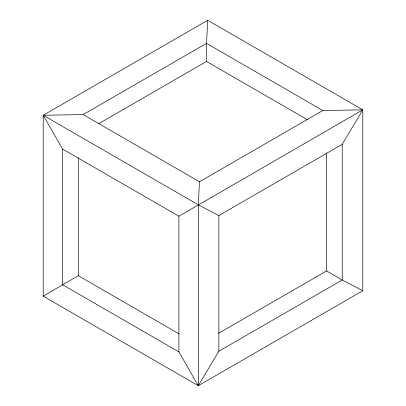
<?xml version="1.0" encoding="UTF-8"?>
<svg xmlns="http://www.w3.org/2000/svg" width="406" height="406" viewBox="0 0 406 406"><rect width="100%" height="100%" fill="white"/><g stroke="black" fill="none" stroke-linecap="round" stroke-linejoin="round"><path stroke-width="0.61" d="M362.791 109.838L322.841 110.518L199.473 181.746L198.301 204.807L198.301 385.7L43.209 296.162L43.209 115.268L207.699 20.3L362.791 109.838L362.791 290.732L198.301 385.7L178.914 351.895L178.914 216.225L362.791 109.838L342.228 144.323L218.859 215.55L198.301 204.807L43.209 115.268L83.159 114.588L206.527 43.366L207.699 20.3M198.301 385.7L218.859 351.215L342.228 279.993L362.791 290.732M43.209 296.162L78.262 275.694L179.219 333.981M98.511 123.815L206.527 61.453L307.479 119.74M218.55 333.311L326.561 270.949L342.228 279.993L342.228 144.323M322.841 110.518L206.527 43.366L206.527 61.453M83.159 114.588L199.473 181.746M43.209 115.268L62.595 149.073L178.914 216.225M178.914 351.895L62.595 284.743L62.595 149.073M326.561 153.032L326.561 270.949M218.859 215.55L218.859 351.215M78.262 157.777L78.262 275.694"/></g></svg>
